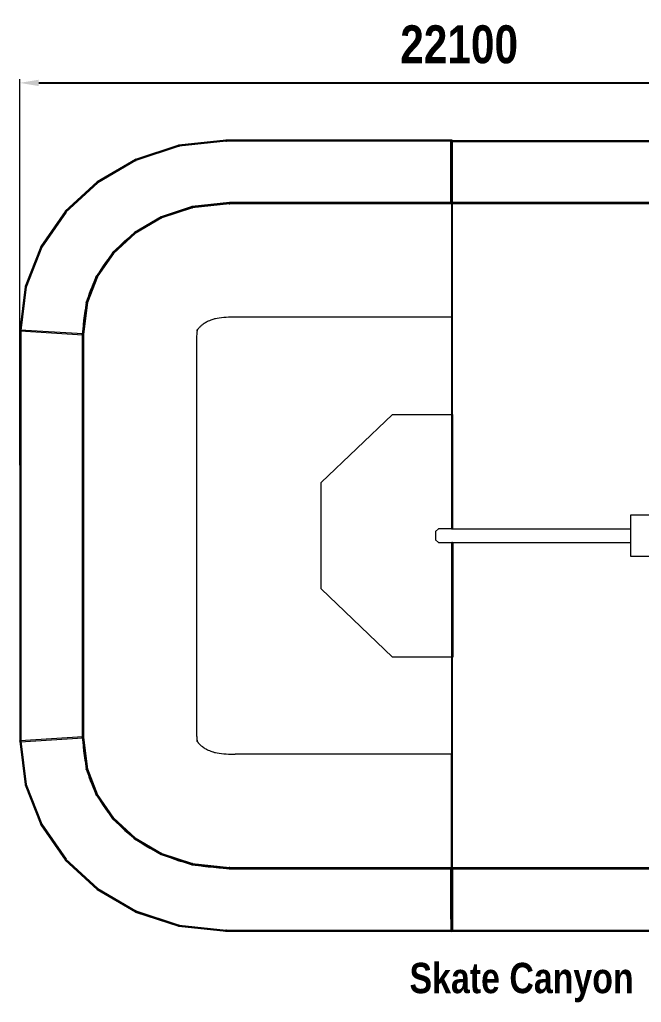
# Model space of a CAD drawing. Header units: millimetres. Extents: x 130486 to 156388, y -3333 to 22565.
# Drawn here: x 130486 to 146885, y -3333 to 22565 of the extents above; entities that cross this region are included whole.
import ezdxf

# ---------------------------------------------------------------- set-up
doc = ezdxf.new("R2010")
doc.units = ezdxf.units.MM
doc.layers.add('DiKom', color=7, linetype='Continuous')
doc.styles.add('style1', font='arialbd.ttf', dxfattribs={"width": 0.8})
doc.dimstyles.new('1-50', dxfattribs={"dimtxt": 600, "dimasz": 300, "dimexe": 100, "dimexo": 0, "dimgap": 300, "dimtad": 1, "dimtxsty": 'style1', "dimcen": 200, "dimclrd": 7, "dimclre": 7, "dimclrt": 7, "dimadec": 1, "dimazin": 2, "dimtfac": 1, "dimtmove": 0, "dimatfit": 2, "dimfxl": 1, "dimlwd": 25, "dimlwe": 18, "dimarcsym": 0})

# ---------------------------------------------------------------- blocks, each defined once
blk = doc.blocks.new('*D9')
at = {"layer": 'Defpoints', "color": 0, "transparency": 16777216}
for p in [(153671, 20898), (153671, 11463), (130488, 10827)]:
    blk.add_point(p, dxfattribs=at)
at = {"layer": 'DiKom', "color": 7, "lineweight": 18, "transparency": 16777216}
for p, q in [((130488, 10827), (130488, 20998)), ((153671, 11463), (153671, 20998))]:
    blk.add_line(p, q, dxfattribs=at)
at = {"layer": 'DiKom', "color": 7, "lineweight": 25, "transparency": 16777216}
blk.add_line((130988, 20898), (153171, 20898), dxfattribs=at)
at = {"layer": 'DiKom', "color": 7, "transparency": 16777216}
for points in [[(130988, 20982), (130988, 20815), (130488, 20898)], [(153171, 20982), (153171, 20815), (153671, 20898)]]:
    blk.add_solid(points, dxfattribs=at)
at = {"layer": 'DiKom', "color": 7, "transparency": 16777216, "insert": (142079, 21909), "char_height": 1000, "attachment_point": 5, "style": 'style1'}
blk.add_mtext('22100', dxfattribs=at)

msp = doc.modelspace()

# ---------------------------------------------------------------- linework, layer by layer
at = {"layer": 'DiKom', "color": 7, "linetype": 'Continuous', "lineweight": 15}
for points in [[(135934.122, -1445.138), (134690.435, -1313.119), (134689.66, -1313.036), (133547.529, -937.041), (133546.817, -936.807), (132538.967, -346.947), (132538.34, -346.579), (131697.498, 427.039), (131696.974, 427.522), (131055.859, 1354.792), (131055.459, 1355.37), (130646.538, 2406.842), (130503.044, 3551.099), (130502.954, 3551.813), (130502.969, 14379.02), (130646.463, 15523.276), (130646.553, 15523.99), (131055.473, 16575.462), (131696.591, 17502.733), (131696.991, 17503.312), (132537.835, 18276.931), (132538.357, 18277.413), (133546.209, 18867.273), (133546.836, 18867.641), (134688.967, 19243.633), (134689.679, 19243.868), (135934.144, 19375.97), (141879.037, 19375.97), (141879.037, 17726.976), (136021.347, 17726.973), (135038.819, 17622.646), (135038.204, 17622.581), (134228.874, 17356.077), (134228.366, 17355.911), (133524.592, 16943.939), (133524.152, 16943.682), (132948.527, 16413.984), (132522.4, 15797.601), (132522.132, 15797.217), (132257.538, 15116.931), (132257.372, 15116.506), (132152.021, 14276.482), (132151.958, 14275.958), (132151.943, 3654.87), (132257.289, 2814.857), (132257.357, 2814.333), (132521.966, 2134.015), (132522.13, 2133.591), (132948.625, 1516.799), (132948.893, 1516.414), (133524.138, 987.149), (134227.912, 575.178), (134228.352, 574.922), (135037.684, 308.417), (135038.19, 308.251), (136020.717, 203.924), (136021.33, 203.859), (141879.02, 203.854), (141879.018, -1445.14)], [(134704.985, 19236.5), (134704.985, 19251.242), (134693.466, 19260.427), (134693.458, 19260.433), (134679.095, 19257.152), (134679.087, 19257.151), (134672.695, 19243.875), (134672.69, 19243.868), (134679.082, 19230.593), (134679.087, 19230.585), (134693.454, 19227.307), (134693.461, 19227.306), (134704.98, 19236.494)], [(134697.052, 19258.581), (134689.679, 19260.557), (134682.306, 19258.581), (134681.1, 19258.017), (134675.53, 19252.448), (134674.966, 19251.242), (134672.99, 19243.868), (134674.966, 19236.495), (134675.53, 19235.288), (134681.1, 19229.719), (134682.306, 19229.155), (134689.679, 19227.179), (134697.052, 19229.155), (134698.258, 19229.719), (134703.828, 19235.288), (134704.394, 19236.495), (134706.371, 19243.868), (134704.394, 19251.242), (134703.828, 19252.448), (134698.258, 19258.017)], [(135949.452, 19368.602), (135949.45, 19383.344), (135937.933, 19392.53), (135937.924, 19392.535), (135923.56, 19389.256), (135923.553, 19389.253), (135917.16, 19375.98), (135917.155, 19375.97), (135923.548, 19362.695), (135923.553, 19362.687), (135937.919, 19359.409), (135937.926, 19359.408), (135949.445, 19368.596)], [(135941.52, 19390.685), (135934.144, 19392.66), (135926.771, 19390.685), (135925.566, 19390.12), (135919.995, 19384.55), (135919.432, 19383.344), (135917.455, 19375.97), (135919.432, 19368.598), (135919.995, 19367.391), (135925.566, 19361.821), (135926.771, 19361.257), (135934.144, 19359.281), (135941.52, 19361.257), (135942.725, 19361.821), (135948.293, 19367.391), (135948.859, 19368.598), (135950.836, 19375.97), (135948.859, 19383.344), (135948.293, 19384.55), (135942.725, 19390.12)], [(141886.411, 19390.685), (141879.037, 19392.66), (141871.664, 19390.685), (141870.459, 19390.12), (141864.888, 19384.55), (141864.325, 19383.344), (141862.348, 19375.97), (141864.325, 19368.598), (141864.888, 19367.391), (141870.459, 19361.821), (141871.664, 19361.257), (141879.037, 19359.281), (141886.411, 19361.257), (141887.619, 19361.821), (141893.186, 19367.391), (141893.752, 19368.598), (141895.726, 19375.97), (141893.752, 19383.344), (141893.186, 19384.55), (141887.619, 19390.12)], [(141863.729, 19368.599), (141863.729, 19383.341), (141863.737, 19383.347), (141875.255, 19392.535), (141875.265, 19392.534), (141889.631, 19389.256), (141889.634, 19389.246), (141896.026, 19375.97), (141896.024, 19375.963), (141889.631, 19362.687), (141889.622, 19362.685), (141875.258, 19359.406), (141875.251, 19359.412)], [(141879.045, 19375.285), (148175.859, 19375.267), (148175.859, 19348.426), (141879.045, 19348.439), (141879.045, 19348.577), (141879.045, 19375.485), (148175.859, 19375.468), (148175.859, 19348.223), (141879.045, 19348.241), (141879.045, 19348.36), (141879.045, 19348.509)], [(141907.775, 17727.65), (141907.777, 19375.746), (141907.528, 19375.995), (141906.787, 19376.467), (141905.945, 19376.768), (141905.03, 19376.873), (141883.041, 19376.873), (141882.126, 19376.768), (141881.285, 19376.467), (141880.543, 19375.995), (141880.294, 19375.746), (141880.291, 17727.65), (141880.54, 17727.401), (141881.282, 17726.928), (141882.124, 17726.627), (141883.039, 17726.523), (141905.027, 17726.523), (141905.942, 17726.627), (141906.784, 17726.928), (141907.526, 17727.401)], [(148175.859, 19373.949), (141881.458, 19373.965), (141881.455, 17726.523), (148175.858, 17726.504)], [(133562.142, 18860.269), (133562.142, 18875.012), (133550.623, 18884.199), (133550.616, 18884.204), (133536.25, 18880.926), (133536.242, 18880.924), (133529.85, 18867.649), (133529.847, 18867.641), (133536.24, 18854.366), (133536.242, 18854.358), (133550.606, 18851.079), (133550.616, 18851.077), (133562.135, 18860.263)], [(133554.21, 18882.355), (133546.836, 18884.33), (133539.463, 18882.355), (133538.258, 18881.791), (133532.687, 18876.22), (133532.121, 18875.014), (133530.145, 18867.641), (133532.121, 18860.268), (133532.687, 18859.061), (133538.258, 18853.491), (133539.463, 18852.927), (133546.836, 18850.951), (133554.21, 18852.927), (133555.415, 18853.491), (133560.985, 18859.061), (133561.549, 18860.268), (133563.525, 18867.641), (133561.549, 18875.014), (133560.985, 18876.22), (133555.415, 18881.791)], [(132553.666, 18270.043), (132553.666, 18284.787), (132542.147, 18293.973), (132542.139, 18293.978), (132527.773, 18290.699), (132527.766, 18290.697), (132521.373, 18277.422), (132521.371, 18277.413), (132527.763, 18264.139), (132527.768, 18264.13), (132542.132, 18260.852), (132542.139, 18260.85), (132553.661, 18270.037)], [(132545.731, 18292.127), (132538.357, 18294.102), (132530.984, 18292.127), (132529.779, 18291.563), (132524.211, 18285.993), (132523.645, 18284.787), (132521.668, 18277.413), (132523.645, 18270.04), (132524.211, 18268.834), (132529.779, 18263.264), (132530.984, 18262.7), (132538.357, 18260.724), (132545.731, 18262.7), (132546.936, 18263.264), (132552.509, 18268.834), (132553.073, 18270.04), (132555.047, 18277.413), (132553.073, 18284.787), (132552.509, 18285.993), (132546.936, 18291.563)], [(135045.578, 17637.295), (135038.204, 17639.27), (135030.831, 17637.295), (135029.625, 17636.731), (135024.058, 17631.16), (135023.491, 17629.954), (135021.515, 17622.581), (135023.491, 17615.208), (135024.058, 17614.001), (135029.625, 17608.431), (135030.831, 17607.867), (135038.204, 17605.892), (135045.578, 17607.867), (135046.783, 17608.431), (135052.353, 17614.001), (135052.917, 17615.208), (135054.893, 17622.581), (135052.917, 17629.954), (135052.353, 17631.16), (135046.783, 17636.731)], [(135022.896, 17615.209), (135022.896, 17629.952), (135022.906, 17629.958), (135034.422, 17639.144), (135034.432, 17639.142), (135048.798, 17635.864), (135048.801, 17635.855), (135055.196, 17622.581), (135055.191, 17622.572), (135048.796, 17609.297), (135048.789, 17609.295), (135034.422, 17606.017), (135034.417, 17606.022)], [(136028.72, 17741.687), (136021.347, 17743.662), (136013.974, 17741.687), (136012.768, 17741.122), (136007.198, 17735.553), (136006.632, 17734.346), (136004.655, 17726.973), (136006.632, 17719.6), (136007.198, 17718.393), (136012.768, 17712.824), (136013.974, 17712.259), (136021.347, 17710.284), (136028.72, 17712.259), (136029.926, 17712.824), (136035.496, 17718.393), (136036.062, 17719.6), (136038.036, 17726.973), (136036.062, 17734.346), (136035.496, 17735.553), (136029.926, 17741.122)], [(136006.039, 17719.602), (136006.039, 17734.346), (136006.046, 17734.351), (136017.568, 17743.537), (136017.575, 17743.535), (136031.939, 17740.256), (136031.944, 17740.248), (136038.336, 17726.973), (136038.331, 17726.965), (136031.939, 17713.689), (136031.931, 17713.687), (136017.568, 17710.409), (136017.558, 17710.415)], [(141894.345, 17719.604), (141894.345, 17734.347), (141882.827, 17743.534), (141882.819, 17743.54), (141868.455, 17740.261), (141868.446, 17740.259), (141862.053, 17726.985), (141862.048, 17726.976), (141868.441, 17713.702), (141868.446, 17713.693), (141882.809, 17710.414), (141882.817, 17710.412), (141894.338, 17719.599)], [(141886.411, 17741.69), (141879.037, 17743.665), (141871.664, 17741.69), (141870.459, 17741.126), (141864.888, 17735.556), (141864.325, 17734.35), (141862.348, 17726.976), (141864.325, 17719.604), (141864.888, 17718.397), (141870.459, 17712.827), (141871.664, 17712.263), (141879.037, 17710.287), (141886.411, 17712.263), (141887.616, 17712.827), (141893.186, 17718.397), (141893.752, 17719.604), (141895.726, 17726.976), (141893.752, 17734.35), (141893.186, 17735.556), (141887.616, 17741.126)], [(141905.076, 17726.385), (141905.059, 17726.387), (141883.071, 17726.387), (141883.053, 17726.385), (141883.044, 9148.833), (141883.063, 9148.83), (141905.049, 9148.83), (141905.066, 9148.833)], [(131712.294, 17495.94), (131712.294, 17510.683), (131700.778, 17519.869), (131700.768, 17519.874), (131686.404, 17516.596), (131686.397, 17516.594), (131680.004, 17503.32), (131679.999, 17503.312), (131686.392, 17490.038), (131686.397, 17490.029), (131700.761, 17486.75), (131700.768, 17486.748), (131712.289, 17495.934)], [(131704.364, 17518.025), (131696.991, 17520.001), (131689.615, 17518.025), (131688.41, 17517.461), (131682.839, 17511.891), (131682.276, 17510.684), (131680.302, 17503.312), (131682.276, 17495.938), (131682.839, 17494.732), (131688.41, 17489.162), (131689.615, 17488.598), (131696.991, 17486.623), (131704.364, 17488.598), (131705.57, 17489.162), (131711.138, 17494.732), (131711.704, 17495.938), (131713.68, 17503.312), (131711.704, 17510.684), (131711.138, 17511.891), (131705.57, 17517.461)], [(134235.742, 17370.624), (134228.366, 17372.6), (134220.993, 17370.624), (134219.788, 17370.06), (134214.22, 17364.49), (134213.654, 17363.283), (134211.677, 17355.911), (134213.654, 17348.537), (134214.22, 17347.331), (134219.788, 17341.761), (134220.993, 17341.197), (134228.366, 17339.222), (134235.742, 17341.197), (134236.947, 17341.761), (134242.518, 17347.331), (134243.081, 17348.537), (134245.058, 17355.911), (134243.081, 17363.283), (134242.518, 17364.49), (134236.947, 17370.06)], [(134213.061, 17348.54), (134213.061, 17363.283), (134213.068, 17363.288), (134224.589, 17372.475), (134224.597, 17372.473), (134238.96, 17369.194), (134238.965, 17369.185), (134245.358, 17355.911), (134245.353, 17355.902), (134238.96, 17342.628), (134238.951, 17342.626), (134224.587, 17339.347), (134224.58, 17339.353)], [(133531.526, 16958.395), (133524.152, 16960.371), (133516.779, 16958.395), (133515.574, 16957.831), (133510.006, 16952.261), (133509.44, 16951.055), (133507.463, 16943.682), (133509.44, 16936.308), (133510.006, 16935.102), (133515.574, 16929.532), (133516.779, 16928.968), (133524.152, 16926.993), (133531.526, 16928.968), (133532.731, 16929.532), (133538.302, 16935.102), (133538.865, 16936.308), (133540.841, 16943.682), (133538.865, 16951.055), (133538.302, 16952.261), (133532.731, 16957.831)], [(133508.844, 16936.308), (133508.844, 16951.052), (133508.852, 16951.058), (133520.371, 16960.246), (133520.38, 16960.244), (133534.747, 16956.965), (133534.749, 16956.956), (133541.144, 16943.682), (133541.139, 16943.673), (133534.747, 16930.399), (133534.739, 16930.397), (133520.375, 16927.117), (133520.366, 16927.122)], [(131070.781, 16568.089), (131070.781, 16582.833), (131059.26, 16592.02), (131059.255, 16592.026), (131044.889, 16588.746), (131044.879, 16588.744), (131038.487, 16575.47), (131038.484, 16575.462), (131044.877, 16562.187), (131044.879, 16562.179), (131059.245, 16558.899), (131059.255, 16558.898), (131070.776, 16568.084)], [(131062.847, 16590.176), (131055.473, 16592.151), (131048.1, 16590.176), (131046.894, 16589.611), (131041.324, 16584.041), (131040.761, 16582.834), (131038.784, 16575.462), (131040.761, 16568.089), (131041.324, 16566.882), (131046.894, 16561.312), (131048.1, 16560.748), (131055.473, 16558.773), (131062.847, 16560.748), (131064.052, 16561.312), (131069.622, 16566.882), (131070.186, 16568.089), (131072.162, 16575.462), (131070.186, 16582.834), (131069.622, 16584.041), (131064.052, 16589.611)], [(132955.903, 16428.698), (132948.527, 16430.673), (132941.154, 16428.698), (132939.948, 16428.133), (132934.38, 16422.564), (132933.814, 16421.357), (132931.838, 16413.984), (132933.814, 16406.611), (132934.38, 16405.404), (132939.948, 16399.834), (132941.154, 16399.27), (132948.527, 16397.295), (132955.903, 16399.27), (132957.108, 16399.834), (132962.679, 16405.404), (132963.242, 16406.611), (132965.219, 16413.984), (132963.242, 16421.357), (132962.679, 16422.564), (132957.108, 16428.133)], [(132933.222, 16406.613), (132933.222, 16421.356), (132933.229, 16421.361), (132944.748, 16430.548), (132944.755, 16430.546), (132959.121, 16427.267), (132959.126, 16427.259), (132965.519, 16413.984), (132965.514, 16413.976), (132959.121, 16400.701), (132959.111, 16400.699), (132944.748, 16397.421), (132944.74, 16397.426)], [(132529.505, 15811.93), (132522.132, 15813.905), (132514.759, 15811.93), (132513.553, 15811.366), (132507.985, 15805.796), (132507.419, 15804.59), (132505.443, 15797.217), (132507.419, 15789.844), (132507.985, 15788.637), (132513.553, 15783.067), (132514.759, 15782.503), (132522.132, 15780.528), (132529.505, 15782.503), (132530.711, 15783.067), (132536.281, 15788.637), (132536.845, 15789.844), (132538.821, 15797.217), (132536.845, 15804.59), (132536.281, 15805.796), (132530.711, 15811.366)], [(132506.826, 15789.846), (132506.826, 15804.589), (132506.834, 15804.594), (132518.353, 15813.781), (132518.36, 15813.779), (132532.726, 15810.5), (132532.731, 15810.491), (132539.124, 15797.217), (132539.119, 15797.208), (132532.726, 15783.935), (132532.716, 15783.933), (132518.353, 15780.654), (132518.345, 15780.66)], [(130661.861, 15516.619), (130661.856, 15531.353), (130661.856, 15531.362), (130650.34, 15540.549), (130650.33, 15540.554), (130635.966, 15537.275), (130635.959, 15537.273), (130629.566, 15523.999), (130629.561, 15523.99), (130635.956, 15510.716), (130635.959, 15510.707), (130650.325, 15507.429), (130650.335, 15507.427), (130661.851, 15516.614)], [(130653.924, 15538.703), (130646.553, 15540.679), (130639.177, 15538.703), (130637.972, 15538.139), (130632.401, 15532.569), (130631.835, 15531.363), (130629.861, 15523.99), (130631.835, 15516.617), (130632.401, 15515.41), (130637.972, 15509.84), (130639.177, 15509.276), (130646.553, 15507.301), (130653.924, 15509.276), (130655.132, 15509.84), (130660.699, 15515.41), (130661.266, 15516.617), (130663.242, 15523.99), (130661.266, 15531.363), (130660.699, 15532.569), (130655.132, 15538.139)], [(132264.745, 15131.22), (132257.372, 15133.195), (132249.998, 15131.22), (132248.793, 15130.655), (132243.225, 15125.086), (132242.659, 15123.879), (132240.683, 15116.506), (132242.659, 15109.133), (132243.225, 15107.926), (132248.793, 15102.357), (132249.998, 15101.792), (132257.372, 15099.817), (132264.745, 15101.792), (132265.95, 15102.357), (132271.521, 15107.926), (132272.084, 15109.133), (132274.061, 15116.506), (132272.084, 15123.879), (132271.521, 15125.086), (132265.95, 15130.655)], [(132242.064, 15109.135), (132242.064, 15123.877), (132242.073, 15123.883), (132253.59, 15133.069), (132253.6, 15133.067), (132267.966, 15129.789), (132267.968, 15129.781), (132274.363, 15116.506), (132274.358, 15116.498), (132267.966, 15103.223), (132267.956, 15103.221), (132253.59, 15099.943), (132253.585, 15099.948)], [(130518.277, 14371.647), (130518.277, 14386.391), (130506.755, 14395.578), (130506.748, 14395.584), (130492.382, 14392.306), (130492.374, 14392.303), (130485.982, 14379.028), (130485.977, 14379.02), (130492.37, 14365.744), (130492.374, 14365.736), (130506.738, 14362.457), (130506.746, 14362.455), (130518.267, 14371.641)], [(130510.34, 14393.733), (130502.969, 14395.708), (130495.593, 14393.733), (130494.387, 14393.168), (130488.817, 14387.599), (130488.251, 14386.393), (130486.277, 14379.02), (130488.251, 14371.646), (130488.817, 14370.44), (130494.387, 14364.87), (130495.593, 14364.306), (130502.969, 14362.33), (130510.34, 14364.306), (130511.547, 14364.87), (130517.115, 14370.44), (130517.681, 14371.646), (130519.658, 14379.02), (130517.681, 14386.393), (130517.115, 14387.599), (130511.547, 14393.168)], [(132159.331, 14290.671), (132151.958, 14292.646), (132144.582, 14290.671), (132143.376, 14290.106), (132137.806, 14284.537), (132137.242, 14283.331), (132135.268, 14275.958), (132137.242, 14268.584), (132137.806, 14267.378), (132143.376, 14261.808), (132144.582, 14261.244), (132151.958, 14259.268), (132159.331, 14261.244), (132160.536, 14261.808), (132166.104, 14267.378), (132166.67, 14268.584), (132168.647, 14275.958), (132166.67, 14283.331), (132166.104, 14284.537), (132160.536, 14290.106)], [(132136.649, 14268.585), (132136.649, 14283.329), (132136.654, 14283.334), (132148.176, 14292.522), (132148.185, 14292.519), (132162.549, 14289.241), (132162.552, 14289.233), (132168.944, 14275.958), (132168.942, 14275.95), (132162.552, 14262.674), (132162.542, 14262.672), (132148.176, 14259.393), (132148.168, 14259.399)], [(146601.044, 8425.036), (149145.482, 8425.036), (149145.482, 9506.278), (146601.044, 9506.278)], [(141905.032, 205.223), (141905.049, 205.225), (141905.066, 8782.779), (141905.047, 8782.781), (141883.061, 8782.781), (141883.041, 8782.779), (141883.027, 205.225), (141883.046, 205.223)], [(132159.316, 3669.583), (132151.943, 3671.559), (132144.569, 3669.583), (132143.364, 3669.019), (132137.796, 3663.45), (132137.23, 3662.243), (132135.254, 3654.87), (132137.23, 3647.497), (132137.796, 3646.29), (132143.364, 3640.72), (132144.569, 3640.156), (132151.943, 3638.181), (132159.316, 3640.156), (132160.522, 3640.72), (132166.094, 3646.29), (132166.658, 3647.497), (132168.632, 3654.87), (132166.658, 3662.243), (132166.094, 3663.45), (132160.522, 3669.019)], [(132136.637, 3647.499), (132136.637, 3662.241), (132136.645, 3662.247), (132148.166, 3671.434), (132148.173, 3671.432), (132162.537, 3668.152), (132162.542, 3668.144), (132168.934, 3654.87), (132168.93, 3654.861), (132162.537, 3641.587), (132162.527, 3641.585), (132148.163, 3638.307), (132148.156, 3638.312)], [(130518.262, 3544.441), (130518.262, 3559.185), (130506.743, 3568.371), (130506.736, 3568.377), (130492.37, 3565.098), (130492.36, 3565.096), (130485.967, 3551.821), (130485.965, 3551.813), (130492.357, 3538.538), (130492.36, 3538.529), (130506.726, 3535.25), (130506.736, 3535.248), (130518.257, 3544.436)], [(130510.327, 3566.526), (130502.954, 3568.502), (130495.58, 3566.526), (130494.375, 3565.962), (130488.807, 3560.392), (130488.241, 3559.186), (130486.265, 3551.813), (130488.241, 3544.44), (130488.807, 3543.233), (130494.375, 3537.663), (130495.58, 3537.099), (130502.954, 3535.124), (130510.327, 3537.099), (130511.533, 3537.663), (130517.103, 3543.233), (130517.667, 3544.44), (130519.643, 3551.813), (130517.667, 3559.186), (130517.103, 3560.392), (130511.533, 3565.962)], [(132264.73, 2829.047), (132257.357, 2831.022), (132249.984, 2829.047), (132248.778, 2828.482), (132243.208, 2822.913), (132242.644, 2821.706), (132240.668, 2814.333), (132242.644, 2806.96), (132243.208, 2805.753), (132248.778, 2800.184), (132249.984, 2799.619), (132257.357, 2797.644), (132264.73, 2799.619), (132265.936, 2800.184), (132271.504, 2805.753), (132272.07, 2806.96), (132274.046, 2814.333), (132272.07, 2821.706), (132271.504, 2822.913), (132265.936, 2828.482)], [(132242.049, 2806.96), (132242.049, 2821.703), (132242.056, 2821.709), (132253.575, 2830.896), (132253.585, 2830.894), (132267.949, 2827.616), (132267.951, 2827.607), (132274.346, 2814.333), (132274.344, 2814.324), (132267.951, 2801.05), (132267.941, 2801.048), (132253.575, 2797.769), (132253.57, 2797.774)], [(130661.846, 2399.47), (130661.846, 2414.215), (130650.325, 2423.402), (130650.318, 2423.407), (130635.951, 2420.128), (130635.944, 2420.126), (130629.551, 2406.851), (130629.547, 2406.842), (130635.939, 2393.568), (130635.944, 2393.559), (130650.31, 2390.28), (130650.318, 2390.278), (130661.836, 2399.465)], [(130653.912, 2421.556), (130646.538, 2423.531), (130639.162, 2421.556), (130637.957, 2420.992), (130632.387, 2415.422), (130631.823, 2414.215), (130629.847, 2406.842), (130631.823, 2399.469), (130632.387, 2398.263), (130637.957, 2392.693), (130639.162, 2392.129), (130646.538, 2390.153), (130653.912, 2392.129), (130655.117, 2392.693), (130660.685, 2398.263), (130661.251, 2399.469), (130663.227, 2406.842), (130661.251, 2414.215), (130660.685, 2415.422), (130655.117, 2420.992)], [(132529.503, 2148.305), (132522.13, 2150.28), (132514.756, 2148.305), (132513.551, 2147.74), (132507.98, 2142.171), (132507.414, 2140.964), (132505.441, 2133.591), (132507.414, 2126.218), (132507.98, 2125.011), (132513.551, 2119.442), (132514.756, 2118.877), (132522.13, 2116.902), (132529.503, 2118.877), (132530.708, 2119.442), (132536.279, 2125.011), (132536.845, 2126.218), (132538.821, 2133.591), (132536.845, 2140.964), (132536.279, 2142.171), (132530.708, 2147.74)], [(132506.822, 2126.219), (132506.822, 2140.962), (132506.829, 2140.968), (132518.35, 2150.155), (132518.357, 2150.153), (132532.721, 2146.874), (132532.726, 2146.866), (132539.119, 2133.591), (132539.116, 2133.582), (132532.724, 2120.307), (132532.716, 2120.305), (132518.35, 2117.026), (132518.34, 2117.031)], [(131070.764, 1347.999), (131070.764, 1362.742), (131059.245, 1371.928), (131059.238, 1371.933), (131044.874, 1368.655), (131044.864, 1368.653), (131038.472, 1355.379), (131038.467, 1355.37), (131044.862, 1342.096), (131044.864, 1342.088), (131059.231, 1338.808), (131059.238, 1338.807), (131070.757, 1347.993)], [(131062.832, 1370.084), (131055.459, 1372.059), (131048.085, 1370.084), (131046.88, 1369.52), (131041.307, 1363.949), (131040.743, 1362.743), (131038.77, 1355.37), (131040.743, 1347.997), (131041.307, 1346.791), (131046.88, 1341.22), (131048.085, 1340.656), (131055.459, 1338.681), (131062.832, 1340.656), (131064.037, 1341.22), (131069.605, 1346.791), (131070.171, 1347.997), (131072.148, 1355.37), (131070.171, 1362.743), (131069.605, 1363.949), (131064.037, 1369.52)], [(132956.267, 1531.128), (132948.893, 1533.103), (132941.517, 1531.128), (132940.312, 1530.564), (132934.742, 1524.994), (132934.178, 1523.787), (132932.202, 1516.414), (132934.178, 1509.041), (132934.742, 1507.835), (132940.312, 1502.265), (132941.517, 1501.7), (132948.893, 1499.725), (132956.267, 1501.7), (132957.472, 1502.265), (132963.04, 1507.835), (132963.606, 1509.041), (132965.582, 1516.414), (132963.606, 1523.787), (132963.04, 1524.994), (132957.472, 1530.564)], [(132933.585, 1509.043), (132933.585, 1523.786), (132933.59, 1523.791), (132945.111, 1532.978), (132945.119, 1532.976), (132959.482, 1529.697), (132959.487, 1529.689), (132965.88, 1516.414), (132965.877, 1516.406), (132959.482, 1503.131), (132959.475, 1503.13), (132945.111, 1499.851), (132945.101, 1499.856)], [(133531.511, 1001.863), (133524.138, 1003.838), (133516.764, 1001.863), (133515.559, 1001.298), (133509.991, 995.729), (133509.425, 994.522), (133507.449, 987.149), (133509.425, 979.776), (133509.991, 978.569), (133515.559, 973), (133516.764, 972.435), (133524.138, 970.46), (133531.511, 972.435), (133532.717, 973), (133538.287, 978.569), (133538.85, 979.776), (133540.827, 987.149), (133538.85, 994.522), (133538.287, 995.729), (133532.717, 1001.298)], [(133508.83, 979.777), (133508.83, 994.52), (133508.84, 994.525), (133520.356, 1003.712), (133520.366, 1003.71), (133534.732, 1000.432), (133534.734, 1000.423), (133541.129, 987.149), (133541.125, 987.14), (133534.732, 973.866), (133534.722, 973.864), (133520.356, 970.585), (133520.351, 970.591)], [(134235.725, 589.635), (134228.352, 591.61), (134220.978, 589.635), (134219.773, 589.071), (134214.205, 583.501), (134213.639, 582.294), (134211.663, 574.922), (134213.639, 567.548), (134214.205, 566.342), (134219.773, 560.772), (134220.978, 560.208), (134228.352, 558.232), (134235.725, 560.208), (134236.93, 560.772), (134242.503, 566.342), (134243.067, 567.548), (134245.041, 574.922), (134243.067, 582.294), (134242.503, 583.501), (134236.93, 589.071)], [(134213.044, 567.551), (134213.044, 582.294), (134213.053, 582.299), (134224.572, 591.485), (134224.58, 591.484), (134238.946, 588.204), (134238.951, 588.196), (134245.343, 574.922), (134245.338, 574.913), (134238.946, 561.637), (134238.936, 561.636), (134224.57, 558.357), (134224.565, 558.362)], [(131712.279, 420.15), (131712.279, 434.893), (131700.761, 444.08), (131700.753, 444.085), (131686.39, 440.807), (131686.382, 440.805), (131679.987, 427.53), (131679.985, 427.522), (131686.377, 414.246), (131686.382, 414.238), (131700.746, 410.959), (131700.753, 410.957), (131712.275, 420.144)], [(131704.347, 442.235), (131696.974, 444.21), (131689.6, 442.235), (131688.395, 441.671), (131682.825, 436.101), (131682.259, 434.895), (131680.282, 427.522), (131682.259, 420.148), (131682.825, 418.942), (131688.395, 413.372), (131689.6, 412.808), (131696.974, 410.833), (131704.347, 412.808), (131705.553, 413.372), (131711.123, 418.942), (131711.689, 420.148), (131713.663, 427.522), (131711.689, 434.895), (131711.123, 436.101), (131705.553, 441.671)], [(135045.563, 322.965), (135038.19, 324.94), (135030.816, 322.965), (135029.611, 322.4), (135024.04, 316.831), (135023.477, 315.624), (135021.5, 308.251), (135023.477, 300.878), (135024.04, 299.671), (135029.611, 294.102), (135030.816, 293.537), (135038.19, 291.562), (135045.563, 293.537), (135046.768, 294.102), (135052.339, 299.671), (135052.902, 300.878), (135054.879, 308.251), (135052.902, 315.624), (135052.339, 316.831), (135046.768, 322.4)], [(135022.881, 300.88), (135022.881, 315.622), (135022.889, 315.628), (135034.408, 324.815), (135034.417, 324.813), (135048.784, 321.534), (135048.786, 321.526), (135055.179, 308.251), (135055.176, 308.242), (135048.781, 294.967), (135048.774, 294.965), (135034.408, 291.687), (135034.4, 291.692)], [(136028.703, 218.572), (136021.33, 220.547), (136013.956, 218.572), (136012.751, 218.008), (136007.181, 212.438), (136006.617, 211.232), (136004.641, 203.859), (136006.617, 196.485), (136007.181, 195.279), (136012.751, 189.709), (136013.956, 189.145), (136021.33, 187.17), (136028.703, 189.145), (136029.909, 189.709), (136035.479, 195.279), (136036.043, 196.485), (136038.019, 203.859), (136036.043, 211.232), (136035.479, 212.438), (136029.909, 218.008)], [(136006.022, 196.486), (136006.022, 211.23), (136006.029, 211.235), (136017.548, 220.423), (136017.558, 220.421), (136031.924, 217.142), (136031.926, 217.133), (136038.319, 203.859), (136038.317, 203.85), (136031.924, 190.576), (136031.914, 190.574), (136017.548, 187.294), (136017.543, 187.3)], [(141886.394, 218.568), (141879.02, 220.543), (141871.647, 218.568), (141870.442, 218.004), (141864.871, 212.434), (141864.308, 211.227), (141862.331, 203.854), (141864.308, 196.481), (141864.871, 195.275), (141870.442, 189.705), (141871.647, 189.141), (141879.02, 187.165), (141886.394, 189.141), (141887.599, 189.705), (141893.169, 195.275), (141893.735, 196.481), (141895.709, 203.854), (141893.735, 211.227), (141893.169, 212.434), (141887.599, 218.004)], [(141863.715, 196.484), (141863.715, 211.227), (141863.722, 211.232), (141875.241, 220.418), (141875.251, 220.416), (141889.614, 217.137), (141889.617, 217.128), (141896.009, 203.854), (141896.007, 203.845), (141889.612, 190.571), (141889.602, 190.569), (141875.241, 187.292), (141875.234, 187.297)], [(141907.748, -1444.135), (141907.497, -1444.384), (141906.755, -1444.857), (141905.913, -1445.158), (141904.998, -1445.262), (141883.012, -1445.262), (141882.095, -1445.158), (141881.255, -1444.857), (141880.511, -1444.384), (141880.262, -1444.135), (141880.265, 203.96), (141880.513, 204.21), (141881.255, 204.682), (141882.097, 204.982), (141883.012, 205.088), (141905, 205.088), (141905.915, 204.982), (141906.757, 204.682), (141907.499, 204.21), (141907.748, 203.96)], [(148175.832, 205.08), (141881.431, 205.088), (141881.426, -1442.357), (148175.829, -1442.364)], [(132553.646, -353.95), (132553.646, -339.207), (132542.13, -330.021), (132542.12, -330.015), (132527.756, -333.294), (132527.749, -333.296), (132521.356, -346.571), (132521.351, -346.579), (132527.744, -359.854), (132527.749, -359.862), (132542.113, -363.141), (132542.12, -363.143), (132553.641, -353.955)], [(132545.714, -331.866), (132538.34, -329.89), (132530.967, -331.866), (132529.762, -332.43), (132524.191, -338), (132523.625, -339.206), (132521.651, -346.579), (132523.625, -353.953), (132524.191, -355.159), (132529.762, -360.729), (132530.967, -361.293), (132538.34, -363.268), (132545.714, -361.293), (132546.919, -360.729), (132552.489, -355.159), (132553.056, -353.953), (132555.032, -346.579), (132553.056, -339.206), (132552.489, -338), (132546.919, -332.43)], [(133562.125, -944.178), (133562.122, -929.435), (133550.606, -920.25), (133550.596, -920.243), (133536.232, -923.521), (133536.225, -923.524), (133529.833, -936.798), (133529.828, -936.807), (133536.22, -950.081), (133536.225, -950.09), (133550.591, -953.368), (133550.599, -953.37), (133562.118, -944.184)], [(133554.19, -922.093), (133546.817, -920.118), (133539.443, -922.093), (133538.238, -922.658), (133532.668, -928.228), (133532.104, -929.433), (133530.128, -936.807), (133532.104, -944.18), (133532.668, -945.386), (133538.238, -950.956), (133539.443, -951.521), (133546.817, -953.497), (133554.19, -951.521), (133555.396, -950.956), (133560.966, -945.386), (133561.532, -944.18), (133563.508, -936.807), (133561.532, -929.433), (133560.966, -928.228), (133555.396, -922.658)], [(134704.97, -1320.407), (134704.968, -1305.663), (134693.449, -1296.479), (134693.439, -1296.471), (134679.075, -1299.751), (134679.068, -1299.753), (134672.675, -1313.026), (134672.67, -1313.036), (134679.063, -1326.312), (134679.068, -1326.319), (134693.434, -1329.598), (134693.441, -1329.601), (134704.96, -1320.414)], [(134697.033, -1298.323), (134689.66, -1296.347), (134682.286, -1298.323), (134681.081, -1298.887), (134675.51, -1304.457), (134674.944, -1305.663), (134672.97, -1313.036), (134674.944, -1320.409), (134675.51, -1321.615), (134681.081, -1327.185), (134682.286, -1327.749), (134689.66, -1329.725), (134697.033, -1327.749), (134698.238, -1327.185), (134703.809, -1321.615), (134704.375, -1320.409), (134706.351, -1313.036), (134704.375, -1305.663), (134703.809, -1304.457), (134698.238, -1298.887)], [(135949.43, -1452.511), (135949.43, -1437.769), (135937.912, -1428.583), (135937.904, -1428.576), (135923.54, -1431.853), (135923.533, -1431.855), (135917.138, -1445.131), (135917.136, -1445.138), (135923.528, -1458.411), (135923.533, -1458.421), (135937.894, -1461.698), (135937.904, -1461.7), (135949.421, -1452.516)], [(135941.496, -1430.425), (135934.122, -1428.449), (135926.749, -1430.425), (135925.544, -1430.989), (135919.976, -1436.559), (135919.41, -1437.765), (135917.433, -1445.138), (135919.41, -1452.511), (135919.976, -1453.717), (135925.544, -1459.287), (135926.749, -1459.853), (135934.122, -1461.829), (135941.496, -1459.853), (135942.701, -1459.287), (135948.274, -1453.717), (135948.837, -1452.511), (135950.811, -1445.138), (135948.837, -1437.765), (135948.274, -1436.559), (135942.701, -1430.989)], [(141894.326, -1452.511), (141894.326, -1437.767), (141882.805, -1428.581), (141882.797, -1428.576), (141868.433, -1431.855), (141868.424, -1431.858), (141862.031, -1445.131), (141862.026, -1445.14), (141868.421, -1458.414), (141868.424, -1458.423), (141882.79, -1461.7), (141882.8, -1461.703), (141894.319, -1452.516)], [(141886.389, -1430.425), (141879.018, -1428.449), (141871.644, -1430.425), (141870.437, -1430.991), (141864.869, -1436.559), (141864.303, -1437.765), (141862.326, -1445.14), (141864.303, -1452.514), (141864.869, -1453.719), (141870.437, -1459.287), (141871.644, -1459.853), (141879.018, -1461.829), (141886.389, -1459.853), (141887.597, -1459.287), (141893.167, -1453.719), (141893.731, -1452.514), (141895.707, -1445.14), (141893.731, -1437.765), (141893.167, -1436.559), (141887.597, -1430.991)]]:
    msp.add_lwpolyline(points, close=True, dxfattribs=at)
for points in [[(134684.85, 19258.539), (133542.008, 18882.311)], [(134694.508, 19229.197), (133551.665, 18852.969)], [(135932.514, 19391.329), (134688.049, 19259.227)], [(135935.774, 19360.613), (134691.309, 19228.51)], [(141879.037, 19391.416), (135934.144, 19391.416)], [(141879.037, 19360.525), (135934.144, 19360.525)], [(141863.08, 17726.976), (141863.08, 19375.97)], [(141894.994, 17726.976), (141894.994, 19375.97)], [(133539.036, 18880.97), (132530.557, 18290.742)], [(133554.637, 18854.312), (132546.16, 18264.085)], [(132527.9, 18288.78), (131686.533, 17514.678)], [(132548.817, 18266.049), (131707.448, 17491.947)], [(133101.041, 16577.909), (133181.002, 16656.225), (133181.095, 16656.309), (133263.459, 16732.132), (133263.555, 16732.214), (133348.212, 16805.422), (133348.31, 16805.501), (133435.149, 16875.976), (133435.247, 16876.052), (133524.152, 16943.682), (133524.26, 16943.757), (133619.114, 17011.443), (133619.224, 17011.515), (133716.15, 17076.447), (133716.262, 17076.516), (133815.147, 17138.573), (133815.259, 17138.639), (133915.979, 17197.706), (133916.096, 17197.769), (134018.538, 17253.72), (134018.655, 17253.779), (134122.708, 17306.495), (134122.825, 17306.551), (134228.369, 17355.911), (134340.276, 17404.273), (134340.402, 17404.324), (134453.644, 17449.556), (134453.771, 17449.603), (134568.349, 17491.55), (134568.481, 17491.593), (134684.28, 17530.056), (134684.409, 17530.095), (134801.308, 17564.865), (134801.439, 17564.9), (134919.324, 17595.775), (134919.458, 17595.805), (135038.204, 17622.581), (135038.36, 17622.611), (135176.987, 17649.13), (135177.143, 17649.155), (135316.604, 17671.605), (135316.76, 17671.626), (135456.887, 17690.123), (135457.045, 17690.14), (135597.67, 17704.804), (135597.829, 17704.816), (135738.787, 17715.761), (135738.944, 17715.769), (135880.068, 17723.112), (135880.227, 17723.116), (136021.347, 17726.973), (141879.037, 17726.976), (141879.037, 17713.118), (141879.037, 17711.627), (141879.069, 14723.532), (136062.169, 14723.526), (135999.261, 14721.804), (135933.695, 14718.403), (135870.221, 14713.488), (135869.062, 14713.368), (135809.748, 14707.197), (135751.89, 14699.566), (135750.848, 14699.398), (135697.548, 14690.812), (135650.392, 14681.777), (135650.004, 14681.689), (135630.192, 14677.211), (135610.719, 14672.119), (135610.248, 14671.979), (135586.161, 14664.827), (135585.614, 14664.646), (135557.772, 14655.392), (135557.175, 14655.173), (135526.671, 14643.989), (135493.227, 14630.622), (135492.605, 14630.353), (135460.734, 14616.582), (135460.295, 14616.377), (135437.907, 14605.908), (135417.145, 14595.386), (135416.728, 14595.158), (135395.425, 14583.511), (135394.993, 14583.257), (135372.963, 14570.32), (135372.531, 14570.049), (135350.436, 14556.171), (135350.001, 14555.879), (135327.72, 14540.953), (135327.305, 14540.658), (135306.132, 14525.554), (135305.848, 14525.34), (135291.436, 14514.388), (135291.172, 14514.175), (135277.741, 14503.293), (135263.262, 14490.783), (135262.989, 14490.53), (135248.928, 14477.573), (135248.667, 14477.317), (135235.374, 14464.275), (135235.13, 14464.019), (135222.594, 14450.938), (135222.369, 14450.693), (135211.055, 14438.153), (135210.909, 14437.979), (135203.406, 14429.121), (135203.277, 14428.958), (135196.704, 14420.656), (135196.591, 14420.504), (135190.836, 14412.743), (135190.723, 14412.585), (135185.156, 14404.551), (135185.063, 14404.405), (135180.288, 14397.006), (135176.372, 14390.469), (135176.291, 14390.322), (135172.156, 14382.857), (135172.082, 14382.717), (135168.442, 14375.601), (135168.384, 14375.483), (135165.529, 14369.45), (135165.509, 14369.399), (135164.392, 14366.82), (135164.404, 14366.851), (135165.075, 14368.534), (135165.124, 14368.672), (135167.637, 14375.775), (135171.604, 14388.586), (135171.658, 14388.8), (135174.571, 14399.776), (135174.5, 14399.455), (135170.799, 14383.098), (135170.711, 14382.651), (135166.31, 14359.788), (135162.625, 14336.718), (135162.567, 14336.261), (135159.614, 14312.9), (135159.575, 14312.461), (135157.497, 14290.056), (135157.472, 14289.643), (135156.223, 14268.565), (135155.398, 14236.62), (135155.389, 3694.185), (135156.213, 3662.242), (135156.238, 3661.829), (135157.487, 3640.758), (135157.526, 3640.319), (135159.605, 3617.915), (135159.663, 3617.457), (135162.613, 3594.1), (135162.684, 3593.661), (135166.263, 3571.224), (135166.349, 3570.777), (135170.745, 3547.914), (135170.819, 3547.589), (135174.561, 3531.046), (135174.503, 3531.259), (135171.592, 3542.231), (135171.519, 3542.467), (135167.764, 3554.618), (135167.715, 3554.755), (135165.221, 3561.857), (135165.204, 3561.897), (135164.377, 3563.992), (135164.399, 3563.941), (135165.519, 3561.354), (135165.575, 3561.235), (135168.432, 3555.202), (135168.506, 3555.061), (135172.178, 3547.905), (135172.256, 3547.764), (135176.255, 3540.555), (135176.328, 3540.432), (135180.037, 3534.233), (135180.134, 3534.085), (135184.999, 3526.529), (135185.112, 3526.368), (135190.792, 3518.168), (135190.904, 3518.013), (135196.779, 3510.09), (135196.909, 3509.925), (135203.552, 3501.532), (135203.696, 3501.362), (135211.033, 3492.685), (135211.258, 3492.436), (135222.662, 3479.783), (135222.911, 3479.522), (135235.679, 3466.205), (135235.935, 3465.953), (135249.064, 3453.082), (135249.338, 3452.831), (135263.291, 3439.98), (135263.565, 3439.744), (135277.487, 3427.718), (135277.75, 3427.506), (135291.092, 3416.692), (135291.377, 3416.474), (135306.005, 3405.358), (135306.419, 3405.061), (135327.703, 3389.887), (135350.955, 3374.324), (135351.387, 3374.053), (135373.495, 3360.187), (135395.411, 3347.327), (135417.128, 3335.449), (135417.528, 3335.247), (135437.887, 3324.927), (135438.324, 3324.722), (135460.715, 3314.252), (135461.34, 3313.982), (135493.21, 3300.211), (135493.849, 3299.955), (135526.651, 3286.844), (135527.247, 3286.625), (135557.75, 3275.441), (135558.297, 3275.26), (135586.141, 3266.006), (135586.612, 3265.866), (135610.697, 3258.714), (135630.172, 3253.62), (135630.56, 3253.532), (135650.37, 3249.055), (135651.277, 3248.882), (135697.528, 3240.021), (135751.87, 3231.268), (135752.978, 3231.121), (135809.726, 3223.636), (135810.887, 3223.516), (135870.201, 3217.344), (135933.029, 3212.47), (135934.288, 3212.405), (135998.67, 3209.049), (135999.888, 3209.016), (136062.12, 3207.307), (136173.551, 3207.307)], [(135033.373, 17637.251), (134223.538, 17370.581)], [(136019.715, 17742.332), (135036.574, 17637.94)], [(136022.977, 17711.615), (135039.834, 17607.222)], [(148148.339, 17742.425), (136021.347, 17742.417)], [(148167.938, 17711.534), (136021.347, 17711.528)], [(141880.282, 17726.382), (141880.277, 13458.669), (141880.277, 13458.672), (141880.277, 13458.636), (141880.277, 13458.638), (141880.274, 9148.836)], [(131684.284, 17512.095), (131042.771, 16584.245)], [(131709.693, 17494.527), (131068.178, 16566.677)], [(134220.566, 17369.24), (133516.352, 16957.011)], [(135043.035, 17607.911), (134233.197, 17341.241)], [(134236.172, 17342.58), (133531.955, 16930.351)], [(133513.695, 16955.047), (132938.07, 16425.349)], [(133534.61, 16932.315), (132958.987, 16402.618)], [(131041.08, 16581.06), (130632.157, 15529.589)], [(133101.041, 16577.909), (133100.954, 16577.822), (133023.423, 16497.035), (132948.527, 16413.984), (132879.365, 16332.232), (132879.287, 16332.14), (132812.697, 16248.092), (132812.621, 16247.998), (132748.725, 16161.781), (132748.654, 16161.684), (132687.568, 16073.421), (132687.5, 16073.322), (132629.347, 15983.142), (132629.281, 15983.041), (132574.183, 15891.067), (132574.122, 15890.963), (132522.191, 15797.322), (132522.132, 15797.217), (132474.5, 15704.37), (132474.446, 15704.266), (132429.708, 15609.783), (132429.657, 15609.676), (132388.044, 15513.681), (132387.995, 15513.574), (132349.747, 15416.188), (132349.703, 15416.079), (132315.051, 15317.433), (132315.012, 15317.322), (132284.191, 15217.534), (132284.157, 15217.422), (132257.403, 15116.619), (132257.372, 15116.506), (132230.679, 14998.504), (132230.65, 14998.372), (132207.756, 14879.406), (132207.729, 14879.272), (132188.693, 14759.532), (132188.671, 14759.398), (132173.531, 14639.073), (132173.517, 14638.938), (132162.322, 14518.221), (132162.313, 14518.086), (132155.117, 14397.165), (132155.11, 14397.029), (132151.96, 14276.094), (132151.958, 14275.958), (132151.943, 3666.768)], [(131069.869, 16569.865), (130660.943, 15518.394)], [(132935.825, 16422.768), (132509.43, 15806.001)], [(132961.234, 16405.202), (132534.839, 15788.435)], [(132507.739, 15802.815), (132242.979, 15122.105)], [(132536.528, 15791.618), (132271.767, 15110.907)], [(130631.225, 15525.912), (130487.641, 14380.942)], [(130661.876, 15522.069), (130518.291, 14377.098)], [(132242.049, 15118.429), (132136.63, 14277.88)], [(132272.697, 15114.585), (132167.28, 14274.037)], [(130487.521, 14379.019), (130487.509, 3551.813)], [(130501.973, 14363.093), (132150.962, 14260.031)], [(130503.962, 14394.946), (132152.953, 14291.884)], [(130518.411, 14379.019), (130518.399, 3551.813)], [(132136.513, 14275.958), (132136.498, 3654.87)], [(132167.402, 14275.958), (132167.39, 3654.87)], [(141908.934, 8782.915), (141908.934, 5768.253), (140325.32, 5768.253), (138442.177, 7568.622), (138442.177, 10363.125), (140325.32, 12163.493), (141880.276, 12163.493)], [(141908.934, 9148.832), (141908.934, 12163.493)], [(141908.934, 9148.826), (141534.531, 9148.822), (141456.875, 9074.621), (141456.927, 8857.006), (141534.387, 8782.981), (141908.934, 8782.92)], [(141880.274, 9148.83), (146601.044, 9148.82)], [(141880.272, 8782.774), (141880.265, 4472.972), (141880.265, 4472.974), (141880.265, 4472.938), (141880.265, 4472.94), (141880.255, 205.228)], [(141880.272, 8782.781), (146601.041, 8782.773)], [(130501.958, 3567.738), (132150.947, 3670.796)], [(130503.949, 3535.888), (132152.938, 3638.945)], [(132136.62, 3652.948), (132242.032, 2812.411)], [(132151.943, 3666.767), (132151.943, 3654.87), (132155.095, 3533.936), (132155.098, 3533.801), (132162.291, 3412.88), (132162.298, 3412.745), (132173.487, 3292.029), (132173.502, 3291.893), (132188.639, 3171.572), (132188.659, 3171.437), (132207.695, 3051.696), (132207.714, 3051.562), (132230.606, 2932.598), (132230.63, 2932.465), (132257.325, 2814.465), (132257.357, 2814.333), (132284.111, 2713.524), (132284.142, 2713.412), (132314.964, 2613.619), (132314.998, 2613.507), (132349.649, 2514.853), (132349.688, 2514.742), (132387.937, 2417.354), (132387.98, 2417.245), (132429.596, 2321.242), (132429.64, 2321.134), (132474.385, 2226.649), (132474.437, 2226.542), (132522.076, 2133.695), (132522.13, 2133.591), (132574.107, 2039.887), (132574.166, 2039.782), (132629.315, 1947.748), (132629.376, 1947.645), (132687.58, 1857.406), (132687.646, 1857.304), (132748.786, 1768.985), (132748.854, 1768.886), (132812.804, 1682.611), (132812.877, 1682.514), (132879.521, 1598.41), (132879.595, 1598.316), (132948.815, 1516.506), (132948.893, 1516.414), (133023.65, 1433.52), (133023.735, 1433.427), (133101.124, 1352.795), (133101.212, 1352.705), (133181.12, 1274.451), (133181.207, 1274.363), (133263.52, 1198.606), (133263.613, 1198.522), (133348.215, 1125.374), (133348.312, 1125.292), (133435.095, 1054.875), (133435.193, 1054.796), (133524.04, 987.224), (133524.138, 987.149), (133618.997, 919.47), (133619.104, 919.395), (133716.032, 854.465), (133716.14, 854.393), (133815.025, 792.333), (133815.135, 792.263), (133915.857, 733.197), (133915.969, 733.131), (134018.411, 677.177), (134018.526, 677.114), (134122.576, 624.396), (134122.693, 624.337), (134228.235, 574.977), (134228.352, 574.922), (134340.261, 526.559), (134453.502, 481.328), (134453.629, 481.277), (134568.208, 439.328), (134568.335, 439.281), (134684.133, 400.819), (134684.265, 400.776), (134801.161, 366.004), (134801.293, 365.965), (134919.175, 335.09), (134919.307, 335.056), (135038.055, 308.281), (135038.19, 308.251), (135176.816, 281.732), (135176.97, 281.703), (135316.428, 259.252), (135316.584, 259.227), (135456.713, 240.729), (135456.87, 240.708), (135597.497, 226.045), (135597.653, 226.029), (135738.612, 215.082), (135738.768, 215.07), (135879.893, 207.728), (135880.049, 207.72), (136021.171, 203.863), (136021.33, 203.859), (141879.02, 203.854)], [(132167.268, 3656.791), (132272.68, 2816.254)], [(130487.631, 3549.891), (130631.211, 2404.921)], [(130518.277, 3553.735), (130661.861, 2408.764)], [(141879.02, 3207.313), (141879.02, 203.958), (141879.02, 203.925), (141879.02, 203.854), (141879.02, 203.865), (141879.02, 203.958), (141879.02, 203.996), (141879.023, 3207.298), (136173.551, 3207.307)], [(132242.962, 2808.734), (132507.737, 2127.992)], [(132271.75, 2819.932), (132536.523, 2139.19)], [(130632.143, 2401.244), (131041.063, 1349.772)], [(130660.931, 2412.44), (131069.852, 1360.968)], [(132509.425, 2124.807), (132936.186, 1507.631)], [(132534.834, 2142.377), (132961.595, 1525.2)], [(131042.752, 1346.587), (131684.269, 418.739)], [(131068.161, 1364.155), (131709.679, 436.307)], [(132938.089, 1504.672), (133513.334, 975.406)], [(132959.695, 1528.157), (133534.942, 998.891)], [(133516.076, 973.379), (134220.29, 561.151)], [(133532.199, 1000.919), (134236.413, 588.692)], [(134223.362, 559.764), (135033.197, 293.094)], [(134233.344, 590.078), (135043.182, 323.408)], [(131686.172, 415.779), (132527.539, -358.322)], [(131707.778, 439.264), (132549.144, -334.837)], [(135036.506, 292.384), (136019.646, 187.991)], [(135039.873, 324.118), (136023.013, 219.726)], [(136021.33, 219.816), (148175.829, 219.806)], [(136021.33, 187.901), (148175.829, 187.892)], [(141863.061, -1140.101), (141863.063, 203.854)], [(141894.972, -1445.14), (141894.977, 203.854)], [(132530.281, -360.35), (133538.758, -950.578)], [(132546.399, -332.808), (133554.878, -923.036)], [(133541.827, -951.964), (134684.67, -1328.193)], [(133551.806, -921.65), (134694.649, -1297.879)], [(141863.061, -1140.102), (141863.061, -1445.14)], [(134687.976, -1328.903), (135932.439, -1461.005)], [(134691.343, -1297.169), (135935.808, -1429.271)], [(135934.122, -1429.181), (148175.829, -1429.186)], [(135934.122, -1461.095), (148175.829, -1461.095)]]:
    msp.add_lwpolyline(points, dxfattribs=at)

# ---------------------------------------------------------------- texts
at = {"layer": 'DiKom', "insert": (140769.767, -2291.546), "char_height": 800, "width": 10879.02543, "attachment_point": 1, "style": 'style1'}
msp.add_mtext('Skate Canyon', dxfattribs=at)

# ---------------------------------------------------------------- dimensions: what is measured, and where the dimension line sits
at = {"layer": 'DiKom'}
dim = msp.add_linear_dim(base=(153671.219, 20898.263), p1=(130487.517, 10826.502), p2=(153671.219, 11463.378), text='22100', dimstyle='1-50', override={"dimtxt": 1000, "dimasz": 500, "dimgap": 500}, dxfattribs=at)
dim.commit()
dim.dimension.update_dxf_attribs({"geometry": '*D9', "text_midpoint": (142079.368, 20898.263), "dimtype": 160})

doc.saveas('drawing.dxf')
